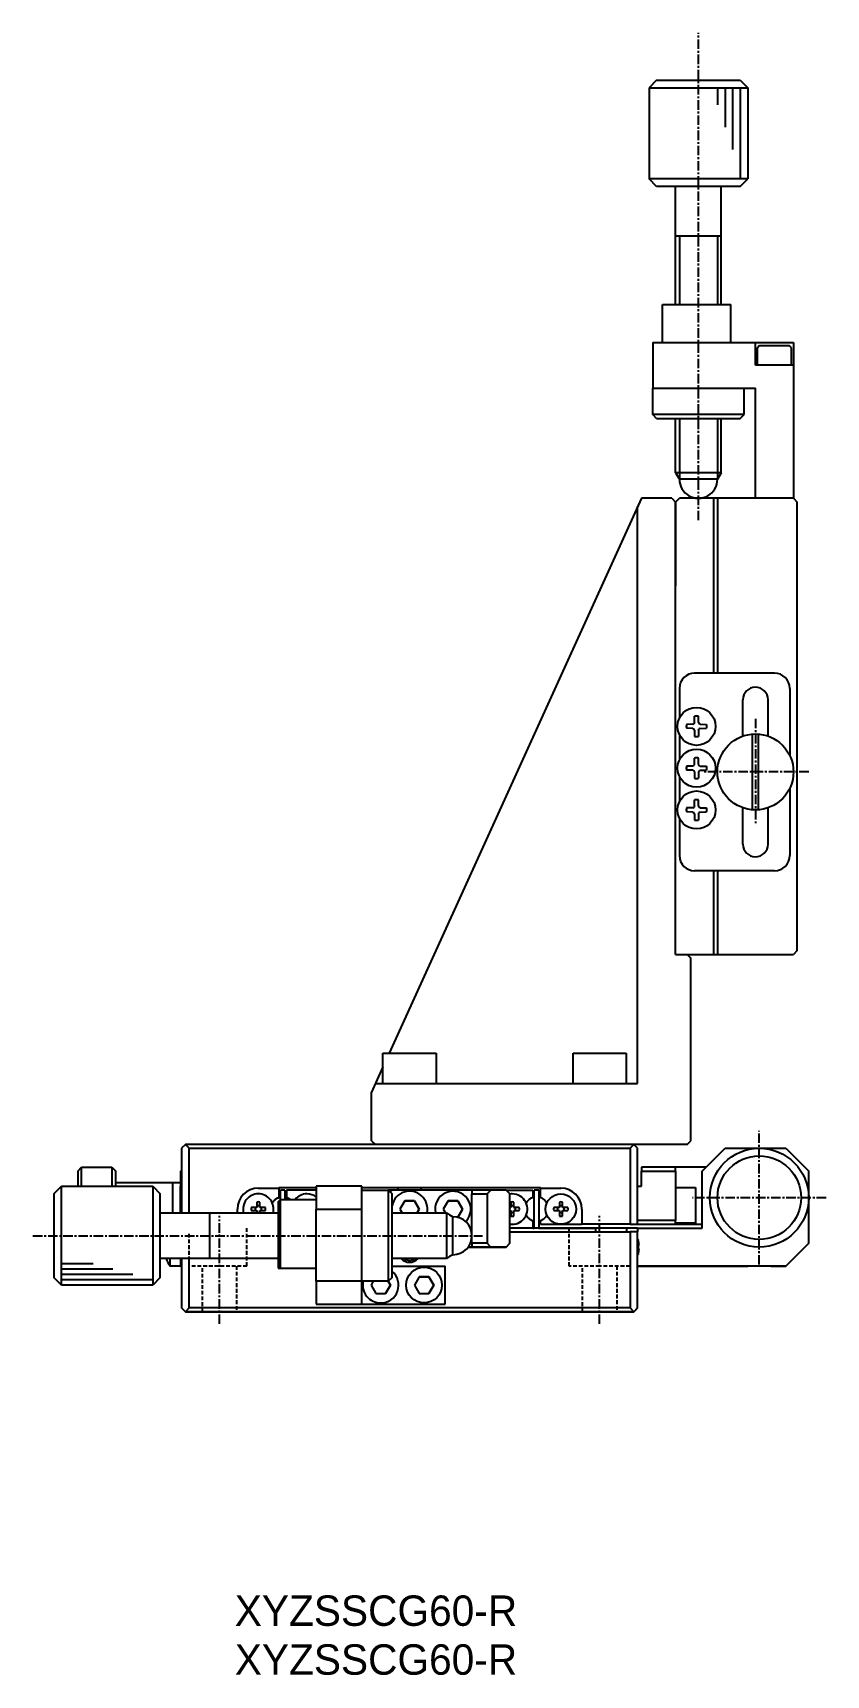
# Model space of a CAD drawing. Extents: x 375 to 631, y 58 to 275.
# Drawn here: x 374.7 to 479, y 58.1 to 274.1 of the extents above; entities that cross this region are included whole.
import ezdxf

# ---------------------------------------------------------------- set-up
doc = ezdxf.new("R2010")
doc.units = 0
doc.linetypes.add('CENTER', pattern=[2, 1.25, -0.25, 0.25, -0.25])
doc.linetypes.add('DASHED', pattern=[0.75, 0.5, -0.25])
doc.layers.get('0').update_dxf_attribs({"linetype": 'CONTINUOUS'})
doc.layers.add('CENTER', color=1, linetype='CENTER')
doc.styles.get("Standard").update_dxf_attribs({"font": 'FGP教科書体NT-M'})

msp = doc.modelspace()

# ---------------------------------------------------------------- linework, layer by layer
at = {"color": 7, "linetype": 'CONTINUOUS'}
for p, q in [((456.735972, 267.87691), (455.735972, 266.87691)), ((456.735972, 267.87691), (467.735972, 267.87691)), ((467.735972, 267.87691), (468.735972, 266.87691)), ((455.735972, 266.87691), (455.735972, 254.876909)), ((468.735972, 266.87691), (468.735972, 254.876909)), ((456.735972, 253.876909), (455.735972, 254.876909)), ((467.735972, 253.876909), (456.735972, 253.876909)), ((459.235972, 238.376909), (459.235972, 253.876909)), ((465.235972, 238.376909), (465.235972, 253.876909)), ((467.735972, 253.876909), (468.735972, 254.876909)), ((459.235972, 247.376909), (465.235972, 247.376909)), ((457.485972, 233.376909), (457.485972, 238.376909)), ((457.485972, 238.376909), (466.485972, 238.376909)), ((466.485972, 233.376909), (466.485972, 238.376909)), ((456.235972, 233.376909), (474.735972, 233.376909)), ((456.235972, 233.376909), (456.235972, 227.376909)), ((469.735972, 230.376909), (469.735972, 233.376909)), ((474.735972, 233.376909), (474.735972, 212.87691)), ((470.285973, 232.976909), (469.985972, 232.676908)), ((469.985972, 230.376909), (469.985972, 232.676908)), ((470.285973, 232.976909), (474.185972, 232.976909)), ((474.485972, 232.676908), (474.185972, 232.976909)), ((474.485972, 230.376909), (474.485972, 232.676908)), ((474.735972, 230.376909), (469.735972, 230.376909)), ((456.235972, 227.376909), (469.735973, 227.376909)), ((456.235973, 223.876909), (456.235973, 227.376909)), ((468.235972, 223.876909), (468.235972, 227.376909)), ((469.735973, 212.87691), (469.735973, 227.376909)), ((456.735973, 223.376909), (456.235973, 223.876909)), ((456.735973, 223.376909), (467.735972, 223.376909)), ((459.235972, 216.242941), (459.235972, 223.376909)), ((465.235972, 216.242941), (465.235972, 223.376909)), ((467.735972, 223.376909), (468.235972, 223.876909)), ((465.235972, 216.242941), (459.235972, 216.242941)), ((459.235972, 216.242941), (459.735976, 215.376908)), ((465.235972, 216.242941), (464.735967, 215.376908)), ((464.735967, 215.376908), (459.735971, 215.376908)), ((454.735972, 212.87691), (421.554159, 139.876912)), ((454.235972, 135.876912), (454.235972, 211.77691)), ((458.735972, 212.87691), (454.735972, 212.87691)), ((458.735972, 212.87691), (459.235972, 212.37691)), ((459.235972, 212.37691), (459.735972, 212.87691)), ((459.235972, 212.37691), (459.235972, 201.376912)), ((459.235972, 152.87691), (459.235972, 212.37691)), ((474.735972, 212.87691), (459.735972, 212.87691)), ((464.23597, 212.87691), (464.23597, 189.87691)), ((464.735969, 212.87691), (464.735969, 189.87691)), ((474.735972, 212.87691), (475.235972, 212.37691)), ((475.235972, 153.37691), (475.235972, 212.37691)), ((472.235972, 189.87691), (461.735972, 189.87691)), ((459.735972, 187.87691), (459.735972, 183.966634)), ((468.085972, 181.522069), (468.085972, 186.376911)), ((471.385972, 181.662044), (471.385972, 186.376911)), ((474.235972, 187.87691), (474.235972, 179.05636)), ((461.711564, 183.376235), (461.725972, 184.201636)), ((462.260379, 183.376235), (462.245972, 184.201636)), ((459.735972, 181.787185), (459.735972, 178.466633)), ((461.504112, 183.151622), (460.661245, 183.13691)), ((461.504112, 182.602197), (460.661245, 182.61691)), ((461.504112, 183.151622), (461.638125, 183.211289)), ((461.504112, 182.602197), (461.638125, 182.542531)), ((461.711564, 183.376235), (461.638125, 183.211289)), ((461.711564, 182.377585), (461.638125, 182.542531)), ((461.711564, 182.377585), (461.725972, 181.552183)), ((462.260379, 182.377585), (462.245972, 181.552183)), ((462.260379, 183.376235), (462.333818, 183.211289)), ((462.260379, 182.377585), (462.333818, 182.542531)), ((462.467831, 183.151622), (462.333818, 183.211289)), ((462.467831, 182.602197), (462.333818, 182.542531)), ((462.467831, 183.151622), (463.310698, 183.13691)), ((462.467831, 182.602197), (463.310698, 182.61691)), ((469.335972, 171.892938), (469.335972, 181.860884)), ((470.135972, 171.892938), (470.135972, 181.860884)), ((461.504112, 177.651621), (460.661245, 177.636909)), ((461.504112, 177.651621), (461.638125, 177.711288)), ((461.711564, 177.876234), (461.638125, 177.711288)), ((461.711564, 177.876234), (461.725972, 178.701635)), ((462.260379, 177.876234), (462.245972, 178.701635)), ((462.260379, 177.876234), (462.333818, 177.711288)), ((462.467831, 177.651621), (462.333818, 177.711288)), ((462.467831, 177.651621), (463.310698, 177.636909)), ((459.735972, 176.287184), (459.735972, 172.966634)), ((461.504112, 177.102196), (460.661245, 177.116909)), ((461.504112, 177.102196), (461.638125, 177.04253)), ((461.711564, 176.877584), (461.638125, 177.04253)), ((461.711564, 176.877584), (461.725972, 176.052182)), ((462.260379, 176.877584), (462.245972, 176.052182)), ((462.260379, 176.877584), (462.333818, 177.04253)), ((462.467831, 177.102196), (462.333818, 177.04253)), ((462.467831, 177.102196), (463.310698, 177.116909)), ((461.711564, 172.376234), (461.725972, 173.201636)), ((462.260379, 172.376234), (462.245972, 173.201636)), ((474.235972, 174.697461), (474.235972, 165.876912)), ((459.735972, 170.787184), (459.735972, 165.876912)), ((461.504112, 172.151621), (460.661245, 172.136909)), ((461.504112, 171.602197), (460.661245, 171.616909)), ((461.504112, 172.151621), (461.638125, 172.211288)), ((461.504112, 171.602197), (461.638125, 171.54253)), ((461.711564, 172.376234), (461.638125, 172.211288)), ((461.711564, 171.377584), (461.638125, 171.54253)), ((461.711564, 171.377584), (461.725972, 170.552183)), ((462.260379, 171.377584), (462.245972, 170.552183)), ((462.260379, 172.376234), (462.333818, 172.211288)), ((462.260379, 171.377584), (462.333818, 171.54253)), ((462.467831, 172.151621), (462.333818, 172.211288)), ((462.467831, 171.602197), (462.333818, 171.54253)), ((462.467831, 172.151621), (463.310698, 172.136909)), ((462.467831, 171.602197), (463.310698, 171.616909)), ((468.085972, 167.376911), (468.085972, 172.231752)), ((471.385972, 167.376911), (471.385972, 172.091777)), ((472.235972, 163.876912), (461.735972, 163.876912)), ((464.23597, 163.876912), (464.23597, 152.87691)), ((464.735969, 163.876912), (464.735969, 152.87691)), ((475.235972, 153.37691), (474.735972, 152.87691)), ((459.235972, 152.87691), (474.735972, 152.87691)), ((460.735972, 152.87691), (461.235972, 152.37691)), ((461.235972, 128.376909), (461.235972, 152.37691)), ((420.735972, 135.876912), (420.735972, 139.876912)), ((420.735972, 139.876912), (427.735972, 139.876912)), ((427.735972, 139.876912), (427.735972, 135.876912)), ((445.735972, 135.876912), (445.735972, 139.876912)), ((445.735972, 139.876912), (452.735972, 139.876912)), ((452.735972, 139.876912), (452.735972, 135.876912)), ((420.735972, 138.076902), (419.235977, 134.776912)), ((419.235977, 128.376909), (419.235977, 134.776912)), ((419.735977, 135.876912), (454.235972, 135.876912)), ((394.735972, 127.876909), (394.235972, 127.376909)), ((395.235972, 127.376909), (394.735972, 127.876909)), ((453.735972, 127.876909), (394.735972, 127.876909)), ((419.235977, 128.376909), (419.735977, 127.876909)), ((460.735972, 127.876909), (419.735977, 127.876909)), ((453.735972, 127.876909), (453.235972, 127.376909)), ((454.235972, 127.376909), (453.735972, 127.876909)), ((460.735972, 127.876909), (461.235972, 128.376909)), ((394.235972, 127.376909), (394.235972, 118.876909)), ((395.235972, 118.876909), (395.235972, 127.376909)), ((395.235972, 127.376909), (453.235972, 127.376909)), ((453.235972, 127.376909), (453.235972, 117.376909)), ((454.235972, 117.376909), (454.235972, 127.376909)), ((462.735972, 124.376909), (465.735972, 127.376909)), ((465.735972, 127.376909), (470.235972, 127.376909)), ((470.235972, 127.376909), (473.735972, 127.376909)), ((473.735972, 127.376909), (476.735972, 124.376909)), ((380.585972, 124.376909), (381.085972, 124.876909)), ((380.585972, 124.376909), (380.585972, 122.376909)), ((381.085972, 122.376909), (381.085972, 124.876909)), ((381.085972, 124.876909), (385.085972, 124.876909)), ((385.085972, 124.876909), (385.085972, 122.376909)), ((385.085972, 124.876909), (385.585972, 124.376909)), ((385.585972, 122.876909), (385.585972, 124.376909)), ((385.585972, 122.376909), (385.585972, 124.376909)), ((394.235972, 124.376909), (394.085972, 124.376909)), ((394.085972, 124.376909), (394.085972, 122.376909)), ((454.735972, 124.876909), (454.735972, 124.376909)), ((459.235972, 124.876909), (454.735972, 124.876909)), ((454.735972, 122.376909), (454.735972, 124.376909)), ((454.735972, 124.376909), (459.235972, 124.376909)), ((459.235972, 124.376909), (459.235972, 124.876909)), ((463.235972, 124.876909), (459.235972, 124.876909)), ((459.235972, 124.376909), (459.235972, 117.876909)), ((462.735972, 116.876909), (462.735972, 124.376909)), ((476.735972, 120.876909), (476.735972, 124.376909)), ((377.435972, 121.376909), (378.435972, 122.376909)), ((377.435972, 121.376909), (377.435972, 110.376909)), ((378.435972, 109.376909), (378.435972, 122.376909)), ((378.435972, 122.376909), (390.435972, 122.376909)), ((385.585972, 122.376909), (385.585972, 122.876909)), ((385.585972, 122.376909), (385.585972, 122.876909)), ((385.585972, 122.876909), (393.085972, 122.876909)), ((390.435972, 122.376909), (390.435972, 115.818041)), ((390.435972, 122.376909), (391.435972, 121.376909)), ((391.435972, 115.827098), (391.435972, 121.376909)), ((393.085972, 122.876909), (394.085972, 122.876909)), ((393.085972, 118.876909), (393.085972, 122.876909)), ((393.085972, 118.876909), (393.085972, 122.876909)), ((394.085972, 118.876909), (394.085972, 122.376909)), ((404.335972, 122.126909), (407.035972, 122.126909)), ((407.035972, 122.126909), (407.035972, 122.176909)), ((411.935972, 122.176909), (407.035972, 122.176909)), ((407.035972, 122.126909), (407.035972, 120.921321)), ((407.235972, 120.626909), (407.235972, 121.876909)), ((407.835972, 121.876909), (407.235972, 121.876909)), ((407.835972, 121.876909), (407.835972, 120.626909)), ((408.035972, 121.876909), (408.035972, 120.921321)), ((411.935972, 121.876909), (408.035972, 121.876909)), ((411.935972, 122.376909), (411.935972, 119.376909)), ((417.935972, 122.376909), (411.935972, 122.376909)), ((417.935972, 119.376909), (417.935972, 122.376909)), ((422.235977, 122.176909), (417.935972, 122.176909)), ((417.935972, 121.876909), (421.435972, 121.876909)), ((421.935972, 121.876909), (421.435972, 121.876909)), ((421.435972, 121.876909), (421.935972, 121.376909)), ((421.435972, 121.876909), (421.435972, 109.876909)), ((421.685972, 121.626909), (421.935972, 121.876909)), ((432.435972, 121.876909), (421.935972, 121.876909)), ((421.935972, 110.376909), (421.935972, 121.376909)), ((426.235967, 122.176909), (422.235977, 122.176909)), ((422.735972, 121.876909), (422.735972, 122.176909)), ((425.735972, 122.176909), (425.735972, 121.876909)), ((441.435972, 122.176909), (426.235967, 122.176909)), ((432.435972, 121.876909), (432.435972, 121.376909)), ((434.935972, 121.876909), (432.435972, 121.876909)), ((432.435972, 121.376909), (434.435972, 121.376909)), ((432.435972, 114.876909), (432.435972, 121.376909)), ((434.435972, 121.376909), (434.935972, 121.876909)), ((434.435972, 121.376909), (434.435972, 114.876909)), ((436.935972, 121.876909), (434.935972, 121.876909)), ((436.935972, 121.876909), (440.435972, 121.876909)), ((436.935972, 121.876909), (437.435972, 121.376909)), ((437.435972, 114.876909), (437.435972, 121.376909)), ((440.435972, 121.876909), (440.435972, 120.921321)), ((441.235972, 121.876909), (440.635972, 121.876909)), ((440.635972, 116.876909), (440.635972, 121.876909)), ((441.235972, 121.876909), (441.235972, 116.876909)), ((441.435972, 122.126909), (441.435972, 122.176909)), ((441.435972, 120.921321), (441.435972, 122.126909)), ((441.435972, 122.126909), (444.135972, 122.126909)), ((454.235972, 122.376909), (454.735972, 122.376909)), ((459.235972, 122.226909), (461.835972, 122.226909)), ((461.835972, 122.226909), (461.835972, 119.876909)), ((391.435972, 118.876909), (397.935972, 118.876909)), ((397.930972, 118.876909), (397.935972, 118.876909)), ((397.935972, 115.949765), (397.935972, 118.876914)), ((397.935972, 118.876909), (397.940972, 118.876909)), ((397.935972, 118.876909), (406.935972, 118.876909)), ((401.585972, 118.876909), (401.585972, 119.376909)), ((404.135972, 119.576909), (403.407263, 119.576909)), ((403.407263, 119.176909), (404.135972, 119.176909)), ((404.135972, 120.305618), (404.135972, 119.576909)), ((404.135972, 119.176909), (404.135972, 118.876909)), ((404.535972, 119.576909), (404.535972, 120.305618)), ((405.264681, 119.576909), (404.535972, 119.576909)), ((404.535972, 118.876909), (404.535972, 119.176909)), ((404.535972, 119.176909), (405.264681, 119.176909)), ((406.742222, 120.751724), (407.035972, 120.921321)), ((406.935972, 120.326909), (407.235972, 120.626909)), ((406.935972, 120.326909), (406.935972, 111.626909)), ((407.235972, 120.626909), (411.935972, 120.626909)), ((407.235972, 111.626909), (407.235972, 120.626909)), ((408.035972, 120.921321), (408.329722, 120.751724)), ((408.035972, 120.921321), (408.329722, 120.751724)), ((411.935972, 119.376909), (417.935972, 119.376909)), ((411.935972, 109.876909), (411.935972, 119.376909)), ((417.935972, 109.876909), (417.935972, 119.376909)), ((421.935972, 118.876909), (429.069947, 118.876909)), ((423.600887, 120.476909), (422.965801, 119.376909)), ((422.965801, 119.376909), (423.254477, 118.876909)), ((424.871057, 120.476909), (423.600887, 120.476909)), ((423.600887, 120.476909), (424.871057, 120.476909)), ((425.506143, 119.376909), (424.871057, 120.476909)), ((424.871057, 120.476909), (425.506143, 119.376909)), ((425.217467, 118.876909), (425.506143, 119.376909)), ((425.506143, 119.376909), (425.217467, 118.876909)), ((429.300887, 120.476909), (428.665801, 119.376909)), ((428.665801, 119.376909), (428.954477, 118.876909)), ((429.069947, 118.876909), (429.502959, 118.626909)), ((429.069947, 118.876909), (429.069947, 115.849739)), ((430.571057, 120.476909), (429.300887, 120.476909)), ((429.300887, 120.476909), (430.571057, 120.476909)), ((431.206143, 119.376909), (430.571057, 120.476909)), ((430.571057, 120.476909), (431.206143, 119.376909)), ((430.580066, 118.292513), (431.206143, 119.376909)), ((431.206143, 119.376909), (430.580066, 118.292513)), ((437.535972, 119.576909), (437.435972, 119.576909)), ((437.435972, 119.576909), (437.535972, 119.576909)), ((437.435972, 119.176909), (437.535972, 119.176909)), ((437.535972, 120.305618), (437.535972, 119.576909)), ((437.535972, 119.176909), (437.535972, 118.4482)), ((437.935972, 119.576909), (437.935972, 120.305618)), ((438.664681, 119.576909), (437.935972, 119.576909)), ((437.935972, 119.576909), (438.122364, 119.576909)), ((437.935972, 119.176909), (438.664681, 119.176909)), ((437.935972, 118.4482), (437.935972, 119.176909)), ((438.664681, 119.576909), (438.122364, 119.576909)), ((440.435972, 120.921321), (440.142222, 120.751724)), ((440.435972, 120.921321), (440.142222, 120.751724)), ((441.729722, 120.751724), (441.435972, 120.921321)), ((443.935972, 119.576909), (443.207263, 119.576909)), ((443.207263, 119.176909), (443.935972, 119.176909)), ((443.935972, 120.305618), (443.935972, 119.576909)), ((443.935972, 119.176909), (443.935972, 118.4482)), ((444.335972, 119.576909), (444.335972, 120.305618)), ((445.064681, 119.576909), (444.335972, 119.576909)), ((444.335972, 118.4482), (444.335972, 119.176909)), ((444.335972, 119.176909), (445.064681, 119.176909)), ((446.885972, 119.376909), (446.885972, 117.376909)), ((461.835972, 119.876909), (461.835972, 117.526909)), ((476.735972, 114.876909), (476.735972, 120.876909)), ((429.502959, 118.626909), (429.935972, 118.376909)), ((429.935972, 115.854268), (429.935972, 118.376909)), ((440.435972, 116.876909), (437.435972, 116.876909)), ((440.142222, 118.002094), (440.435972, 117.832497)), ((440.435972, 117.832497), (440.435972, 116.876909)), ((440.635972, 116.876909), (440.435972, 116.876909)), ((440.435972, 116.876909), (440.635972, 116.876909)), ((441.235972, 116.876909), (440.635972, 116.876909)), ((448.735972, 116.876909), (441.235972, 116.876909)), ((441.235972, 116.876909), (448.735972, 116.876909)), ((441.435972, 117.832497), (441.729722, 118.002094)), ((441.435972, 117.376909), (441.435972, 117.832497)), ((441.435972, 117.376909), (444.135972, 117.376909)), ((444.135972, 117.376909), (446.885972, 117.376909)), ((453.235972, 117.376909), (446.885972, 117.376909)), ((448.735972, 116.376909), (448.735972, 116.876909)), ((452.835972, 116.876909), (448.735972, 116.876909)), ((452.835972, 116.376909), (452.835972, 116.876909)), ((454.235972, 116.876909), (452.835972, 116.876909)), ((453.235972, 117.376909), (454.235972, 117.376909)), ((459.235972, 117.876909), (454.235972, 117.876909)), ((454.235972, 117.376909), (459.235972, 117.376909)), ((454.235972, 116.876909), (454.235972, 116.376909)), ((454.235972, 116.876909), (462.735972, 116.876909)), ((459.235972, 117.376909), (459.235972, 117.876909)), ((461.835972, 117.526909), (459.235972, 117.526909)), ((459.235972, 117.376909), (462.735972, 117.376909)), ((390.435972, 115.818041), (390.435972, 109.376909)), ((391.435972, 110.376909), (391.435972, 115.827098)), ((397.935972, 115.876909), (397.935972, 115.949765)), ((397.935972, 115.749719), (397.935972, 115.876909)), ((397.935972, 112.876904), (397.935972, 115.749719)), ((429.069947, 115.849739), (429.069947, 112.876909)), ((429.935972, 113.376909), (429.935972, 115.854268)), ((434.435972, 114.876909), (432.435972, 114.876909)), ((432.435972, 114.876909), (432.435972, 114.376909)), ((434.935972, 114.376909), (434.435972, 114.876909)), ((437.435972, 114.876909), (436.935972, 114.376909)), ((436.935972, 114.376909), (437.435972, 114.876909)), ((437.435972, 116.376909), (453.235972, 116.376909)), ((454.235972, 116.376909), (453.235972, 116.376909)), ((453.235972, 116.376909), (453.235972, 106.376909)), ((454.235972, 106.376909), (454.235972, 116.376909)), ((454.291704, 115.326909), (454.291704, 115.305618)), ((454.291704, 114.576909), (454.291704, 114.176909)), ((454.423447, 114.576909), (454.291704, 114.576909)), ((476.735972, 114.876909), (473.735972, 111.876909)), ((473.735972, 111.876909), (476.735972, 114.876909)), ((397.935972, 112.876909), (391.435972, 112.876909)), ((392.694315, 112.876909), (392.694315, 111.876961)), ((394.085972, 112.876909), (394.085972, 111.876909)), ((394.235972, 112.876909), (394.235972, 106.376909)), ((395.235972, 106.376909), (395.235972, 112.876909)), ((397.935972, 112.876909), (397.930972, 112.876909)), ((397.940972, 112.876909), (397.935972, 112.876909)), ((406.935972, 112.876909), (397.935972, 112.876909)), ((429.069947, 112.876909), (421.935972, 112.876909)), ((429.502959, 113.126909), (429.069947, 112.876909)), ((429.935972, 113.376909), (429.502959, 113.126909)), ((431.935972, 114.376909), (432.435972, 114.376909)), ((432.435972, 114.376909), (431.935972, 114.376909)), ((432.435972, 114.376909), (434.935972, 114.376909)), ((436.935972, 114.376909), (432.435972, 114.376909)), ((434.935972, 114.376909), (436.935972, 114.376909)), ((454.291704, 114.176909), (454.423447, 114.176909)), ((454.291704, 113.4482), (454.291704, 113.426909)), ((378.435972, 109.376909), (377.435972, 110.376909)), ((391.435972, 110.376909), (390.435972, 109.376909)), ((394.085972, 111.876909), (392.694315, 111.876909)), ((394.085972, 111.876909), (394.235972, 111.876909)), ((394.235972, 111.876909), (394.085972, 111.876909)), ((406.935972, 111.626909), (407.235972, 111.626909)), ((407.235972, 111.626909), (411.935972, 111.626909)), ((421.935972, 110.376909), (421.435972, 109.876909)), ((421.935972, 111.876909), (428.935972, 111.876909)), ((425.500887, 110.476909), (424.865801, 109.376909)), ((426.771057, 110.476909), (425.500887, 110.476909)), ((425.500887, 110.476909), (426.771057, 110.476909)), ((427.406143, 109.376909), (426.771057, 110.476909)), ((426.771057, 110.476909), (427.406143, 109.376909)), ((428.935972, 106.876909), (428.935972, 111.876909)), ((454.235972, 111.876909), (461.235972, 111.876909)), ((473.735972, 111.876909), (454.235972, 111.876909)), ((461.235972, 111.876909), (468.735977, 111.876909)), ((471.735967, 111.876909), (473.735972, 111.876909)), ((390.435972, 109.376909), (378.435972, 109.376909)), ((411.935972, 109.876909), (411.935972, 106.876909)), ((417.935972, 109.876909), (411.935972, 109.876909)), ((421.435972, 109.876909), (417.935972, 109.876909)), ((417.935972, 106.876909), (417.935972, 109.876909)), ((419.454477, 109.876909), (419.165801, 109.376909)), ((419.165801, 109.376909), (419.800887, 108.276909)), ((419.800887, 108.276909), (421.071057, 108.276909)), ((421.071057, 108.276909), (421.706143, 109.376909)), ((421.706143, 109.376909), (421.071057, 108.276909)), ((421.706143, 109.376909), (421.417467, 109.876909)), ((421.417467, 109.876909), (421.706143, 109.376909)), ((424.865801, 109.376909), (425.500887, 108.276909)), ((425.500887, 108.276909), (426.771057, 108.276909)), ((426.771057, 108.276909), (427.406143, 109.376909)), ((427.406143, 109.376909), (426.771057, 108.276909)), ((394.235972, 106.376909), (394.735972, 105.876909)), ((394.735972, 105.876909), (394.235972, 106.376909)), ((394.385972, 106.226909), (394.735972, 105.876909)), ((394.735972, 105.876909), (394.385972, 106.226909)), ((394.735972, 105.876909), (395.235972, 106.376909)), ((394.735972, 105.876909), (453.735972, 105.876909)), ((453.735972, 105.876909), (394.735972, 105.876909)), ((453.235972, 106.376909), (395.235972, 106.376909)), ((399.235972, 105.876909), (396.985972, 105.876909)), ((401.485972, 105.876909), (396.985972, 105.876909)), ((401.485972, 105.876909), (399.235972, 105.876909)), ((411.935972, 106.876909), (417.935972, 106.876909)), ((411.935972, 106.876909), (413.435977, 106.876909)), ((416.435967, 106.876909), (417.935972, 106.876909)), ((417.935972, 106.876909), (428.935972, 106.876909)), ((417.935972, 106.876909), (428.935972, 106.876909)), ((449.235972, 105.876909), (446.985972, 105.876909)), ((451.485972, 105.876909), (446.985972, 105.876909)), ((451.485972, 105.876909), (449.235972, 105.876909)), ((453.235972, 106.376909), (453.735972, 105.876909)), ((453.735972, 105.876909), (454.235972, 106.376909)), ((454.235972, 106.376909), (453.735972, 105.876909)), ((454.085972, 106.226909), (453.735972, 105.876909)), ((453.735972, 105.876909), (454.085972, 106.226909))]:
    msp.add_line(p, q, dxfattribs=at)
at = {"color": 3, "linetype": 'CONTINUOUS'}
for p, q in [((455.735972, 266.87691), (468.735972, 266.87691)), ((464.735972, 266.87691), (464.735972, 264.642742)), ((465.735972, 266.87691), (465.735972, 261.706266)), ((466.735972, 266.87691), (466.735972, 258.760716)), ((467.735972, 266.87691), (467.735972, 254.876909)), ((468.735972, 254.876909), (455.735972, 254.876909)), ((459.735975, 247.376909), (459.735973, 238.376909)), ((464.735968, 247.376909), (464.73597, 238.376909)), ((468.235972, 223.876909), (456.235973, 223.876909)), ((459.735971, 223.376909), (459.735969, 215.376908)), ((464.735972, 223.376909), (464.735974, 215.376908)), ((382.598665, 112.176909), (378.435972, 112.176909)), ((385.211101, 111.476909), (378.435972, 111.476909)), ((387.823536, 110.776909), (378.435972, 110.776909)), ((390.435972, 110.076909), (378.435972, 110.076909))]:
    msp.add_line(p, q, dxfattribs=at)
at = {"color": 9, "linetype": 'CONTINUOUS'}
msp.add_line((394.085972, 122.376909), (394.235972, 122.376909), dxfattribs=at)
at = {"color": 3, "linetype": 'DASHED'}
for p, q in [((402.835972, 111.876909), (402.835972, 116.876914)), ((402.835972, 111.876909), (402.835972, 116.876914)), ((445.235972, 111.876909), (445.235972, 116.876914)), ((395.235972, 111.876909), (395.235972, 116.376909)), ((402.835972, 111.876909), (395.235972, 111.876909)), ((396.985972, 105.876909), (396.985972, 111.876909)), ((401.485972, 111.876909), (401.485972, 105.876909)), ((449.235972, 111.876909), (445.235972, 111.876909)), ((446.985972, 105.876909), (446.985972, 111.876909)), ((453.235972, 111.876909), (449.235972, 111.876909)), ((451.485972, 111.876909), (451.485972, 105.876909))]:
    msp.add_line(p, q, dxfattribs=at)
at = {"color": 7, "linetype": 'CONTINUOUS'}
for centre, radius in [((461.985972, 182.87691), 2.5), ((469.735972, 176.876911), 5), ((461.985972, 177.376909), 2.5), ((461.985972, 171.876909), 2.5), ((470.235972, 120.876909), 6.5), ((470.235972, 120.876909), 5.5), ((444.135972, 119.376909), 2), ((426.135972, 109.376909), 2.35)]:
    msp.add_circle(centre, radius, dxfattribs=at)
for centre, radius, start, end in [((462.235972, 215.376908), 2.499998, 180, 0.000025), ((461.735972, 187.87691), 2, 90, 180), ((469.735972, 186.376911), 1.65, 0, 180), ((472.235972, 187.87691), 2, 0, 90), ((461.985972, 182.87691), 1.35, 78.895876, 101.104124), ((461.985972, 182.87691), 1.35, 168.895876, 191.104124), ((461.985972, 182.87691), 1.35, 258.895876, 281.104124), ((461.985972, 182.87691), 1.35, 348.895876, 11.104124), ((461.985972, 177.376909), 1.35, 168.895876, 191.104124), ((461.985972, 177.376909), 1.35, 78.895876, 101.104124), ((461.985972, 177.376909), 1.35, 348.895876, 11.104124), ((461.985972, 177.376909), 1.35, 258.895876, 281.104124), ((461.985972, 171.876909), 1.35, 78.895876, 101.104124), ((461.985972, 171.876909), 1.35, 168.895876, 191.104124), ((461.985972, 171.876909), 1.35, 348.895876, 11.104124), ((461.985972, 171.876909), 1.35, 258.895876, 281.104124), ((469.735972, 167.376911), 1.65, 180, 0), ((461.735972, 165.876912), 2, 180, 270), ((472.235972, 165.876912), 2, 270, 0), ((404.335972, 119.376909), 2.75, 90, 180), ((404.335972, 119.376909), 2, 90, 194.477512), ((404.335972, 119.376909), 2, 345.522488, 90), ((410.735972, 119.376909), 2, 90, 141.317813), ((410.735972, 119.376909), 2, 53.130102, 90), ((424.235972, 119.376909), 2.35, 347.715506, 168.159726), ((429.935972, 119.376909), 2.35, 315.536405, 192.284494), ((437.735972, 119.376909), 2, 90, 98.626927), ((437.735972, 119.376909), 2, 261.373073, 90), ((444.135972, 119.376909), 2.75, 0, 90), ((404.335972, 119.376909), 0.95, 167.846803, 192.153197), ((404.335972, 119.376909), 0.435085, 152.633517, 207.366483), ((404.335972, 119.376909), 0.95, 77.846803, 102.153197), ((404.335972, 119.376909), 0.435085, 62.633517, 117.366483), ((404.335972, 119.376909), 0.435085, 242.633517, 297.366483), ((404.335972, 119.376909), 0.435085, 332.633517, 27.366483), ((404.335972, 119.376909), 0.95, 347.846803, 12.153197), ((407.650877, 119.262004), 1.75, 135, 148.118467), ((407.535971, 119.376909), 1.5875, 135.00025, 149.566737), ((407.535972, 119.376909), 1.5875, 120, 135), ((407.535971, 119.376909), 1.5875, 100.893016, 119.999969), ((407.535971, 119.376909), 1.5875, 60, 79.10691), ((407.535972, 119.376909), 1.5875, 51.943343, 60), ((437.735972, 119.376909), 0.95, 77.846803, 102.153197), ((437.735972, 119.376909), 0.435085, 62.633517, 117.366483), ((437.735972, 119.376909), 0.435085, 242.633517, 297.366483), ((437.735972, 119.376909), 0.435085, 332.633517, 27.366483), ((437.735972, 119.376909), 0.95, 347.846803, 12.153197), ((441.050877, 119.262004), 1.75, 135, 148.118467), ((440.935971, 119.376909), 1.5875, 135.00025, 149.566737), ((440.935972, 119.376909), 1.5875, 120, 135), ((440.935971, 119.376909), 1.5875, 100.893016, 120), ((440.935971, 119.376909), 1.5875, 60, 79.10691), ((440.935972, 119.376909), 1.5875, 45, 60), ((440.935971, 119.376909), 1.5875, 30.433182, 45.000249), ((440.821067, 119.262004), 1.75, 31.881533, 45), ((444.135972, 119.376909), 0.95, 167.846803, 192.153197), ((444.135972, 119.376909), 0.435085, 152.633517, 207.366483), ((444.135972, 119.376909), 0.95, 77.846803, 102.153197), ((444.135972, 119.376909), 0.435085, 62.633517, 117.366483), ((444.135972, 119.376909), 0.435085, 242.633517, 297.366483), ((444.135972, 119.376909), 0.435085, 332.633517, 27.366483), ((444.135972, 119.376909), 0.95, 347.846803, 12.153197), ((429.935972, 115.876909), 2.5, 0, 90), ((437.735972, 119.376909), 0.95, 257.846803, 282.153197), ((441.050877, 119.491814), 1.75, 211.881533, 225), ((440.935971, 119.376909), 1.5875, 210.433263, 225.000025), ((440.935972, 119.376909), 1.5875, 225, 240), ((440.935971, 119.376909), 1.5875, 240, 259.106984), ((440.935971, 119.376909), 1.5875, 280.89309, 300.000031), ((440.935972, 119.376909), 1.5875, 300, 315), ((440.935971, 119.376909), 1.5875, 314.99975, 329.566818), ((440.821067, 119.491814), 1.75, 315, 328.118467), ((444.135972, 119.376909), 0.95, 257.846803, 282.153197), ((429.935972, 115.876909), 2.5, 270, 0), ((451.235972, 114.376909), 3.2, 17.270005, 20.364135), ((451.235972, 114.376909), 3.193744, 3.59035, 16.905258), ((396.435972, 114.376909), 4.5, 199.471221, 213.748989), ((424.235972, 113.876909), 1.25, 233.130102, 306.869897), ((451.235972, 114.376909), 3.2, 339.635865, 342.729995), ((451.235972, 114.376909), 3.193744, 343.094742, 356.40965), ((420.435972, 109.376909), 2.35, 270, 50.334987), ((420.435972, 109.376909), 2.35, 167.715506, 270)]:
    msp.add_arc(centre, radius, start, end, dxfattribs=at)
at = {"color": 9, "linetype": 'CONTINUOUS'}
for start, end in [(221.810315, 270), (270, 318.189685)]:
    msp.add_arc((424.235972, 113.876909), 1.5, start, end, dxfattribs=at)
at = {"layer": 'CENTER', "color": 1, "linetype": 'CENTER'}
for p, q in [((462.235972, 209.988273), (462.235972, 274.097295)), ((469.735972, 183.876912), (469.735972, 169.87691)), ((476.735973, 176.876911), (462.735971, 176.876911)), ((470.235972, 112.076909), (470.235972, 129.676909)), ((479.035972, 120.876909), (461.435972, 120.876909)), ((399.235972, 104.276909), (399.235972, 118.476909)), ((449.235972, 104.276909), (449.235972, 118.476909)), ((374.672575, 115.876909), (433.833344, 115.876909))]:
    msp.add_line(p, q, dxfattribs=at)

# ---------------------------------------------------------------- texts
at = {"color": 7}
for p in [(401.235973, 64.559134), (401.235973, 58.131028)]:
    msp.add_text('XYZSSCG60-R', height=4, dxfattribs=at).set_placement(p)

doc.saveas('drawing.dxf')
